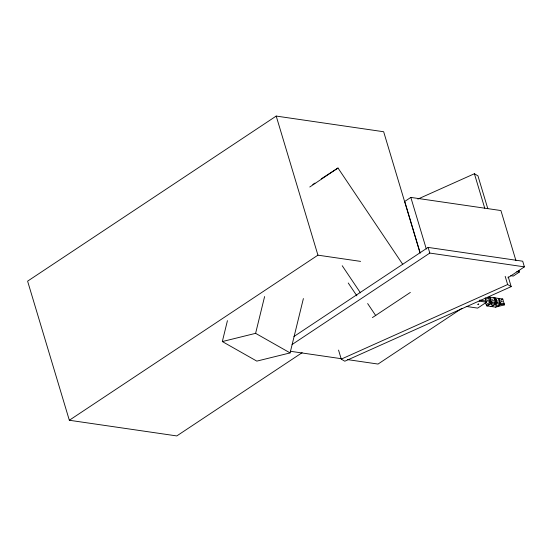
<?xml version="1.0" encoding="UTF-8"?>
<svg xmlns="http://www.w3.org/2000/svg" width="552" height="552" viewBox="0 0 552 552"><rect width="100%" height="100%" fill="white"/><g stroke="black" fill="none" stroke-linecap="round" stroke-linejoin="round"><path stroke-width="0.83" d="M303.386 298.563L290.097 352.907L256.818 361.118L222.325 341.557L227.431 320.657M222.325 341.557L255.604 333.339L264.601 296.555M312.784 184.534L314.902 183.112M321.243 178.841L337.99 168.015L402.753 264.367M309.782 187.004L337.99 168.015M372.421 317.586L410.35 292.422M419.962 252.733L383.661 131.742L276.207 116.072L27.6 281.161L69.331 420.258L176.792 435.928L302.165 352.666M69.331 420.258L317.931 255.162L360.58 261.386M515.92 260.558L500.919 210.547L410.826 197.409L404.74 201.445L420.238 253.099M293.947 336.506L428.111 247.406L522.703 261.206L524.4 266.864L507.895 277.822M292.056 344.545L429.808 253.071L524.4 266.864M461.983 308.313L378.037 364.058L347.36 359.587M518.873 270.397L519.363 272.039L513.284 276.076L510.731 275.703M478.653 303.807L477.597 304.511L478.77 304.683M485.47 299.584L489.279 297.059L502.755 299.025L504.5 304.835L495.565 307.133L486.581 305.822L485.491 302.185M485.222 297.852L486.526 302.213L477.652 308.113L466.212 306.443M489.086 300.667L487.927 301.44L487.513 300.053M486.229 304.656L490.673 301.709L504.148 303.676M486.581 305.822L491.018 302.869L504.5 304.835M487.478 305.953L491.922 303L490.176 297.19M492.101 303.973L491.045 304.676L492.218 304.842M491.073 306.477L495.51 303.524L493.771 297.714M491.97 306.608L496.414 303.655L494.668 297.845M496.593 304.628L495.537 305.325L496.71 305.498M495.565 307.133L500.002 304.18L498.263 298.37M497.352 306.67L500.906 304.311L499.16 298.501M417.892 199.072L474.403 173.735L477.942 175.833L487.796 208.663M341.26 359.124L507.647 284.535L511.186 286.633L344.8 361.215L341.26 359.124L338.548 350.092M501.126 299.439L502.755 299.025M516.817 271.667L519.363 272.039M493.564 300.46L492.391 300.295L491.977 298.908M498.056 301.116L496.89 300.943L496.469 299.563M502.555 301.772L501.382 301.599L500.961 300.219M479.647 300.102L486.181 301.054M479.177 301.144L486.526 302.213M290.269 351.258L341.398 358.71M255.604 333.339L290.097 352.907M342.219 265.726L360.449 292.85M367.646 303.552L375.802 315.689M348.243 282.997L356.875 295.837M508.233 276.78L511.186 286.633M474.403 173.735L484.746 208.207M505.183 276.331L507.647 284.535M495.565 297.976L496.959 302.627M489.279 297.059L491.018 302.869M488.389 297.645L489.783 302.296M428.111 247.406L429.808 253.071M410.826 197.409L426.323 249.055M276.207 116.072L317.931 255.162"/></g></svg>
